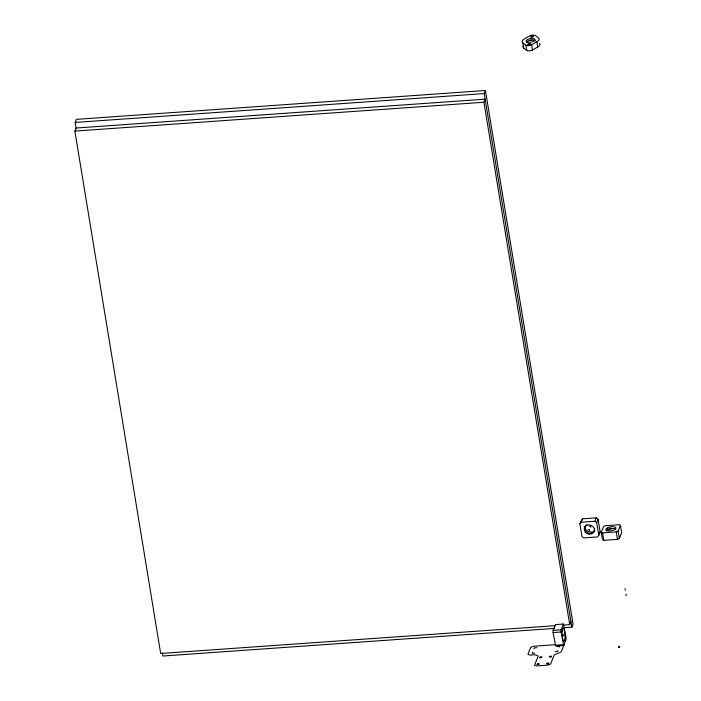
<?xml version="1.0" encoding="UTF-8"?>
<svg xmlns="http://www.w3.org/2000/svg" width="701" height="701" viewBox="0 0 701 701"><rect width="100%" height="100%" fill="white"/><g stroke="black" fill="none" stroke-linecap="round" stroke-linejoin="round"><path stroke-width="1.05" d="M553.089 632.565L553.115 630.392L555.411 624.591L563.429 624.03L566.031 637.524L566.005 639.698L563.709 645.498L555.683 646.068L553.089 632.565L561.107 632.004L563.709 645.498M561.107 632.004L561.133 629.831L563.429 624.03M619.465 647.356L618.904 647.479L618.755 646.559L619.561 646.585M532.637 652.272L532.234 653.297L534.644 653.13M533.978 648.863L534.381 647.838L536.791 647.671M537.991 664.417L538.193 663.9M540.681 657.591L540.883 657.082M547.621 663.733L547.823 663.225M550.311 656.907L550.513 656.399M557.908 650.484L557.505 651.509L555.096 651.676M559.249 647.076L559.652 646.05L557.242 646.217M563.928 645.086L561.247 651.904L554.219 654.892L550.592 664.101L548.252 665.1L536.221 665.95L534.548 665.24L538.175 656.031L535.17 654.743L529.956 655.12L527.949 654.261L530.639 647.435L533.452 646.243L555.595 644.675M76.234 128.905L75.173 122.43L76.391 119.354L485.442 90.508L573.085 624.1L571.867 627.167L564.235 627.71M555.551 625.642L160.678 653.49L74.876 131.096L76.094 128.029L485.145 99.174L483.927 102.25L569.729 624.644L564.279 625.029M571.867 627.167L484.225 93.575L485.442 90.508M579.876 523.831L582.584 518.81L596.218 517.846L598.067 519.231L600.152 531.919L598.803 535.327L597.445 536.931L583.81 537.895L581.961 536.519L579.876 523.831L582.584 518.81M581.234 522.227L594.869 521.264L596.218 517.846M598.803 535.327L596.717 522.639L598.067 519.231M601.274 532.296L603.57 526.495L605.445 525.697L619.079 524.734L620.411 525.303L621.638 532.769L619.342 538.57L617.467 539.367L603.833 540.322L602.501 539.761L601.274 532.296L602.606 532.865L616.24 531.901L618.116 531.104L620.411 525.303M563.367 635.272L563.569 634.764L563.753 635.886M569.729 624.644L570.947 621.568M610.641 529.308L610.843 528.799L609.642 528.887M625.204 588.551L625.178 590.181M626.124 594.133L626.107 595.771M618.817 646.62L618.957 647.4L619.675 647.242M619.141 646.576L619.228 647.356M619.649 647.426L619.5 646.401L619.544 647.409M598.794 533.522L600.152 531.919M539.84 657.152L541.873 656.793A3.426 1.349 -9.3 0 1 541.496 657.748L539.639 657.661M537.15 663.978L539.235 663.829A3.426 1.349 -9.3 0 1 539.034 664.338L536.948 664.487M549.47 656.469L551.503 656.11A3.426 1.349 -9.3 0 1 551.354 656.837L549.269 656.986M546.78 663.295L548.813 662.936A3.426 1.349 -9.3 0 1 548.436 663.891L546.578 663.803M522.823 42.84L525.943 45.206A3.496 1.376 -9.3 0 0 531.612 44.803L536.835 41.858A8.64 3.4 -9.3 0 0 538.412 37.872L535.292 35.514A3.496 1.376 -9.3 0 0 529.623 35.917L524.401 38.862A8.64 3.4 -9.3 0 0 522.823 42.84L523.682 48.071L526.802 50.428A3.496 1.376 -9.3 0 0 532.471 50.025L537.693 47.081A8.64 3.4 -9.3 0 0 539.568 43.374M532.138 36.522L533.338 36.434M530.613 40.36L531.822 40.272M529.097 44.198L530.298 44.11M75.173 122.43L484.225 93.575M74.876 131.096L483.927 102.25M589.488 526.249L590.689 526.162L590.873 527.283M588.139 529.667L589.339 529.579L589.523 530.701M554.412 628.403L162.816 656.022L162.281 652.78M553.115 630.392L561.133 629.831M555.174 645.253L563.192 644.692M594.869 521.264L596.717 522.639M618.116 531.104L619.342 538.57M536.835 41.858L537.693 47.081M616.24 531.901L617.467 539.367M531.612 44.803L532.471 50.025M525.943 45.206L526.802 50.428M602.606 532.865L603.833 540.322M594.746 531.113A6.581 5.888 21.6 0 1 584.275 526.617M594.685 528.37A5.144 4.6 21.6 0 1 588.148 533.067A5.144 4.6 21.6 0 1 586.018 525.242M586.509 524.865A5.144 4.6 21.6 0 1 587.052 524.55M523.682 48.071A8.64 3.4 -9.3 0 1 523.235 45.819M526.407 42.638A4.521 1.779 -9.3 0 1 530.438 40.123A4.521 1.779 -9.3 0 1 535.319 41.061M606.137 531.016A5.144 2.024 -9.3 0 1 610.667 528.694A5.144 2.024 -9.3 0 1 615.916 529.29M607.381 529.053A6.581 2.585 -9.3 0 1 608.1 528.773M609.695 528.317A6.581 2.585 -9.3 0 1 610.536 528.142M585.379 532.217A5.144 4.6 21.6 0 0 594.062 531.603A5.144 4.6 21.6 0 0 588.568 524.918A5.144 4.6 21.6 0 0 585.379 532.217M527.765 42.139A4.521 1.779 -9.3 0 0 535.029 40.045A4.521 1.779 -9.3 0 0 529.053 38.888A4.521 1.779 -9.3 0 0 527.765 42.139M528.195 44.768A1.437 0.57 -9.3 0 0 530.499 44.102A1.437 0.57 -9.3 0 0 528.598 43.734A1.437 0.57 -9.3 0 0 528.195 44.768M531.227 37.083A1.437 0.57 -9.3 0 0 533.54 36.417A1.437 0.57 -9.3 0 0 531.638 36.049A1.437 0.57 -9.3 0 0 531.227 37.083M608.144 530.902A5.144 2.024 -9.3 0 0 615.925 528.168A5.144 2.024 -9.3 0 0 608.459 527.318A5.144 2.024 -9.3 0 0 608.144 530.902M562.176 630.961A6.581 1.384 86 0 0 563.876 641.301A6.581 1.384 86 0 0 564.647 632.03A6.581 1.384 86 0 0 562.176 630.961"/></g></svg>
